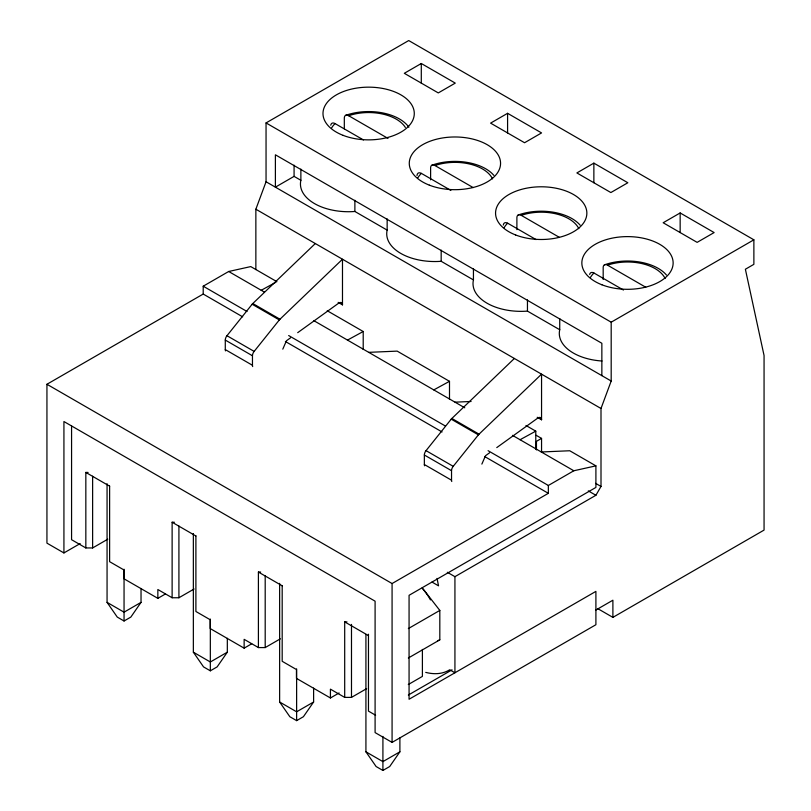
<?xml version="1.0" encoding="UTF-8"?>
<svg xmlns="http://www.w3.org/2000/svg" width="811" height="811" viewBox="0 0 811 811"><rect width="100%" height="100%" fill="white"/><g stroke="black" fill="none" stroke-linecap="round" stroke-linejoin="round"><path stroke-width="1.22" d="M255.86 269.576L255.86 209.218L266.049 181.765L266.049 122.927L408.724 40.55L753.875 239.813L753.875 264.335L745.38 269.242L764.063 355.532L764.063 530.09L612.893 617.374L597.555 608.514M447.327 572.282L454.93 576.672L595.903 495.278L601.002 486.448L601.002 408.491L611.19 381.028L611.19 322.19L266.049 122.927M282.796 349.156L286.435 340.782L290.531 337.832M481.866 464.095L485.505 455.721L489.601 452.771M141.033 588.482L141.033 602.37L130.845 617.08L124.053 621.003L117.26 617.08L107.062 602.37L107.062 483.711M227.323 638.298L227.323 652.186L217.135 666.895L210.333 670.819L203.541 666.895L193.353 652.186L193.353 533.526M313.614 688.113L313.614 702.002L303.415 716.711L296.623 720.634L289.831 716.711L279.633 702.002L279.633 583.342M399.894 737.929L399.894 751.817L389.706 766.527L382.914 770.45L376.111 766.527L365.923 751.817L365.923 634.425M225.519 350.889A4.805 2.778 -60 0 1 225.286 349.592L225.286 340.073A4.805 2.778 -60 0 1 226.968 335.713L252.16 304.237A4.805 2.778 -60 0 1 252.799 303.537L315.307 243.543M252.697 366.582A4.805 2.778 -60 0 1 252.464 365.285L252.464 355.765A4.805 2.778 -60 0 1 254.147 351.406L279.329 319.929A4.805 2.778 -60 0 1 279.977 319.22L342.485 259.236L342.485 304.865A4.805 2.778 -60 0 0 338.674 303.172L297.698 332.672M424.589 465.818A4.805 2.778 -60 0 1 424.356 464.521L424.356 455.012A4.805 2.778 -60 0 1 426.039 450.642L451.22 419.165A4.805 2.778 -60 0 1 451.869 418.466L514.377 358.472M451.768 481.511A4.805 2.778 -60 0 1 451.534 480.213L451.534 470.694A4.805 2.778 -60 0 1 453.217 466.335L478.399 434.858A4.805 2.778 -60 0 1 479.048 434.159L541.555 374.165L541.555 419.794A4.805 2.778 -60 0 0 537.744 418.101L496.768 447.601M421.294 63.501L404.314 73.304L438.285 92.92L455.265 83.107L421.294 63.501L421.294 83.107M601.995 361.007A48.042 27.736 0 0 1 559.732 329.742L527.454 311.11A48.042 27.736 0 0 1 473.442 279.927L441.174 261.294A48.042 27.736 0 0 1 387.151 230.111L354.883 211.478A48.042 27.736 0 0 1 300.871 180.295L294.079 176.372L275.395 187.159L275.395 154.8L601.853 343.276L601.853 375.635M80.177 543.563L63.927 552.94L46.937 543.137L46.937 384.272L203.206 294.048L203.206 286.202L228.682 271.492L250.761 266.586L276.916 281.691M507.585 113.317L490.594 123.12L524.565 142.736L541.555 132.923L507.585 113.317L507.585 132.923M593.865 163.133L576.885 172.936L610.855 192.552L627.836 182.749L593.865 163.133L593.865 182.749M71.571 425.968L71.571 539.7L85.834 547.942L92.626 547.942L107.802 539.183M680.155 212.948L663.165 222.751L697.136 242.367L714.126 232.564L680.155 212.948L680.155 232.564M611.19 322.19L753.875 239.813M141.033 602.37L124.053 612.173L107.062 602.37M109.617 486.012L109.617 561.668L123.88 569.91L123.88 578.73L157.851 598.346L165.434 593.966M157.851 598.346L157.851 589.516L172.125 597.758L178.917 597.758L194.082 588.999M541.555 452.132L541.555 438.396L536.456 441.346L536.456 449.923M227.323 652.186L210.333 661.989L193.353 652.186M195.897 535.828L195.897 611.484L210.171 619.726L210.171 628.545L244.141 648.161L251.714 643.792M244.141 648.161L244.141 639.332L258.405 647.573L265.197 647.573L280.373 638.815M488.08 450.683L548.348 485.475L573.823 470.765L595.903 465.859L595.903 487.431L409.068 595.304L409.068 699.254L595.903 591.381L595.903 624.723L392.078 742.4L375.098 732.597L375.098 601.184L63.927 421.538L63.927 552.94M46.937 384.272L392.078 583.535L548.348 493.321L548.348 485.475M408.339 628.586L439.815 610.419L422.227 587.823M313.614 702.002L296.623 711.805L279.633 702.002M282.187 585.643L282.187 661.3L296.451 669.541L296.451 678.371L330.422 697.977L339.079 692.979M408.339 658.005L439.815 639.838L439.815 610.419M330.422 697.977L330.422 689.157L344.695 697.389L351.487 697.389L366.653 688.63M408.298 684.535L422.399 676.394L422.399 649.418M408.339 695.047L452.051 669.815M595.903 610.014L612.893 600.211L612.893 617.374M399.894 751.817L382.914 761.62L365.923 751.817M261.213 290.277L275.872 282.269M347.493 340.093L363.206 331.506L363.206 349.49M433.784 389.909L449.497 381.322L449.497 399.306M520.064 439.724L535.777 431.148L535.777 449.122M437.494 640.791L439.815 639.838M368.731 352.349L397.177 351.122L449.497 381.322M455.012 402.165L471.09 401.475M541.302 451.98L569.748 450.754L595.903 465.859M85.834 547.942L85.834 472.428L88.095 472.428M172.125 597.758L172.125 522.243L174.385 522.243M258.405 647.573L258.405 572.059L260.676 572.059M344.695 697.389L344.695 621.885L346.956 621.885M345.618 115.355A6.275 3.619 60 0 1 348.679 115.73L387.993 138.407M431.908 165.17A6.275 3.619 60 0 1 434.97 165.545L473.188 187.594M559.468 237.41L521.26 215.351A39.029 22.536 0 0 1 578.821 228.682M604.479 264.812A6.275 3.619 60 0 1 607.54 265.177L645.759 287.236M330.756 125.229A6.103 3.518 60 0 1 335.095 123.607L363.49 139.948M450.865 190.403L421.385 173.382A39.029 22.536 0 0 0 417.827 177.893M536.061 239.59L507.666 223.197A39.029 22.536 0 0 0 504.118 227.709M623.436 290.034L593.956 273.013A39.029 22.536 0 0 0 590.398 277.524M266.049 181.765L611.19 381.028M255.86 209.218L601.002 408.491M338.136 302.351L342.485 304.865M537.206 417.28L541.555 419.794M327.238 310.745L363.206 331.506M525.974 425.481L535.777 431.148M536.122 435.264L541.555 438.396M228.682 271.492L264.396 292.112M313.887 320.69L464.774 407.801M512.481 435.345L573.823 470.765M595.598 483.336L601.002 486.448M588.299 490.888L595.903 495.278M252.799 303.537L279.977 319.22M451.869 418.466L479.048 434.159M252.16 304.237L279.329 319.929M451.22 419.165L478.399 434.858M203.206 286.202L247.031 311.505M288.665 335.541L445.351 426.008M203.206 294.048L242.651 316.827M285.381 341.492L442.066 431.959M484.796 456.623L548.348 493.321M226.968 335.713L254.147 351.406M426.039 450.642L453.217 466.335M225.286 340.073L252.464 355.765M424.356 455.012L451.534 470.694M225.286 349.592L252.464 365.285M424.356 464.521L451.534 480.213M431.989 582.055L438.538 585.836L437.038 578.395M85.834 472.428L109.617 486.154M172.125 522.243L195.897 535.98M258.405 572.059L282.187 585.795M344.695 621.885L368.468 635.611M375.605 715.241L368.468 711.115L368.468 634.202M603.181 279.46L603.181 267.549A5.961 3.437 60 0 1 604.357 264.883A43.419 25.07 0 0 1 666.449 275.01M559.732 318.541L559.732 329.742M527.454 299.908L527.454 311.11M516.891 229.645L516.891 217.733A5.961 3.437 60 0 1 518.077 215.067A43.419 25.07 0 0 1 580.159 225.194M473.442 268.725L473.442 279.927M454.93 576.672L454.93 672.775L449.72 669.764A74.47 42.993 60 0 1 425.734 672.38M441.174 250.092L441.174 261.294M430.611 179.829L430.611 167.918A5.961 3.437 60 0 1 431.787 165.251A43.419 25.07 0 0 1 493.879 175.379M392.078 583.535L392.078 742.4M387.151 218.909L387.151 230.111M382.914 736.378L382.914 770.45M354.883 200.276L354.883 211.478M351.487 624.399L351.487 697.389M344.32 128.817L344.32 118.102A5.961 3.437 60 0 1 345.506 115.436M300.871 169.094L300.871 180.295M296.623 668.893L296.623 720.634M294.079 165.17L294.079 176.372M265.197 575.84L265.197 647.573M210.333 619.067L210.333 670.819M178.917 526.025L178.917 597.758M124.053 569.251L124.053 621.003M92.626 476.209L92.626 547.942M422.835 589.009A36.029 20.802 60 0 1 430.459 599.907M607.54 265.167A39.029 22.536 0 0 1 665.111 278.497M589.658 274.463A6.103 3.518 60 0 1 593.956 273.054M518.188 214.986A6.275 3.619 60 0 1 521.26 215.361M503.296 225.083A6.103 3.518 60 0 1 507.666 223.238M434.97 165.535A39.029 22.536 0 0 1 492.53 178.866M416.986 175.5A6.103 3.518 60 0 1 421.385 173.422M331.547 128.077A39.029 22.536 0 0 1 335.095 123.566M348.679 115.72A39.029 22.536 0 0 1 405.378 127.469M345.496 115.426A43.419 25.07 0 0 1 408.886 127.226M343.063 135.336A45.639 26.347 0 0 0 414.168 115.385A45.639 26.347 0 0 0 348.7 89.808A45.639 26.347 0 0 0 343.063 135.336M429.343 185.151A45.639 26.347 0 0 0 500.448 165.211A45.639 26.347 0 0 0 434.99 139.624A45.639 26.347 0 0 0 429.343 185.151M515.634 234.967A45.639 26.347 0 0 0 586.738 215.027A45.639 26.347 0 0 0 521.27 189.439A45.639 26.347 0 0 0 515.634 234.967M601.914 284.783A45.639 26.347 0 0 0 673.018 264.842A45.639 26.347 0 0 0 607.561 239.255A45.639 26.347 0 0 0 601.914 284.783"/></g></svg>
